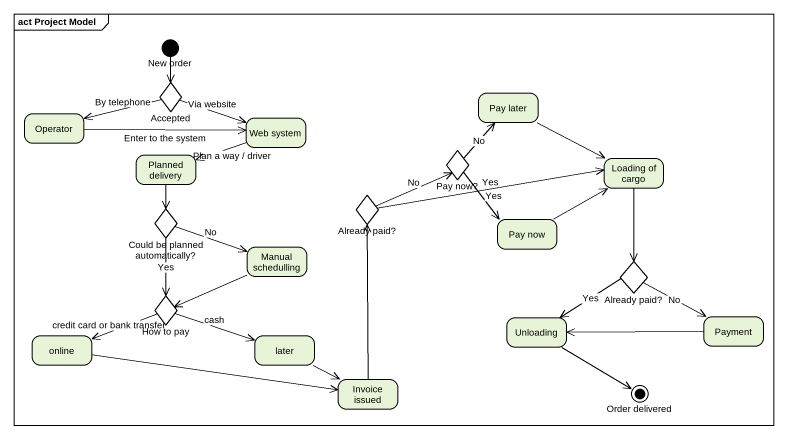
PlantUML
@startuml
mainframe act Project Model
hide empty description
state "New order" as New_order <<start>>
state Accepted <<choice>>
state Operator
state "Web system" as Web_system
state "Pay later" as Pay_later
state "Planned delivery" as Planned_delivery
state "Pay now?" as Pay_now <<choice>>
state "Loading of cargo" as Loading_of_cargo
state "Already paid?" as Already_paid <<choice>>
state "Could be planned automatically?" as Could_be_planned <<choice>>
state "Pay now" as Pay_now_2
state "Manual schedulling" as Manual_schedulling
state "Already paid?" as Already_paid_2 <<choice>>
state "How to pay" as How_to_pay <<choice>>
state Unloading
state Payment
state online
state later
state "Invoice issued" as Invoice_issued
state "Order delivered" as Order_delivered <<end>>
New_order --> Accepted
Accepted -left-> Operator : By telephone
Accepted -right-> Web_system : Via website
Operator -right-> Web_system : Enter to the system
Web_system -left-> Planned_delivery : Plan a way / driver
Pay_later -right-> Loading_of_cargo
Planned_delivery --> Could_be_planned
Pay_now -up-> Pay_later : No
Pay_now --> Pay_now_2 : Yes
Loading_of_cargo --> Already_paid_2
Already_paid -right-> Pay_now : No
Already_paid -right-> Loading_of_cargo : Yes
Could_be_planned -right-> Manual_schedulling : No
Could_be_planned --> How_to_pay : Yes
Pay_now_2 -right-> Loading_of_cargo
Manual_schedulling -left-> How_to_pay
Already_paid_2 -left-> Unloading : Yes
Already_paid_2 -right-> Payment : No
How_to_pay -left-> online : credit card or bank transfer
How_to_pay -right-> later : cash
Unloading -right-> Order_delivered
Payment -left-> Unloading
online -right-> Invoice_issued
later -right-> Invoice_issued
Invoice_issued -up-> Already_paid
@enduml
